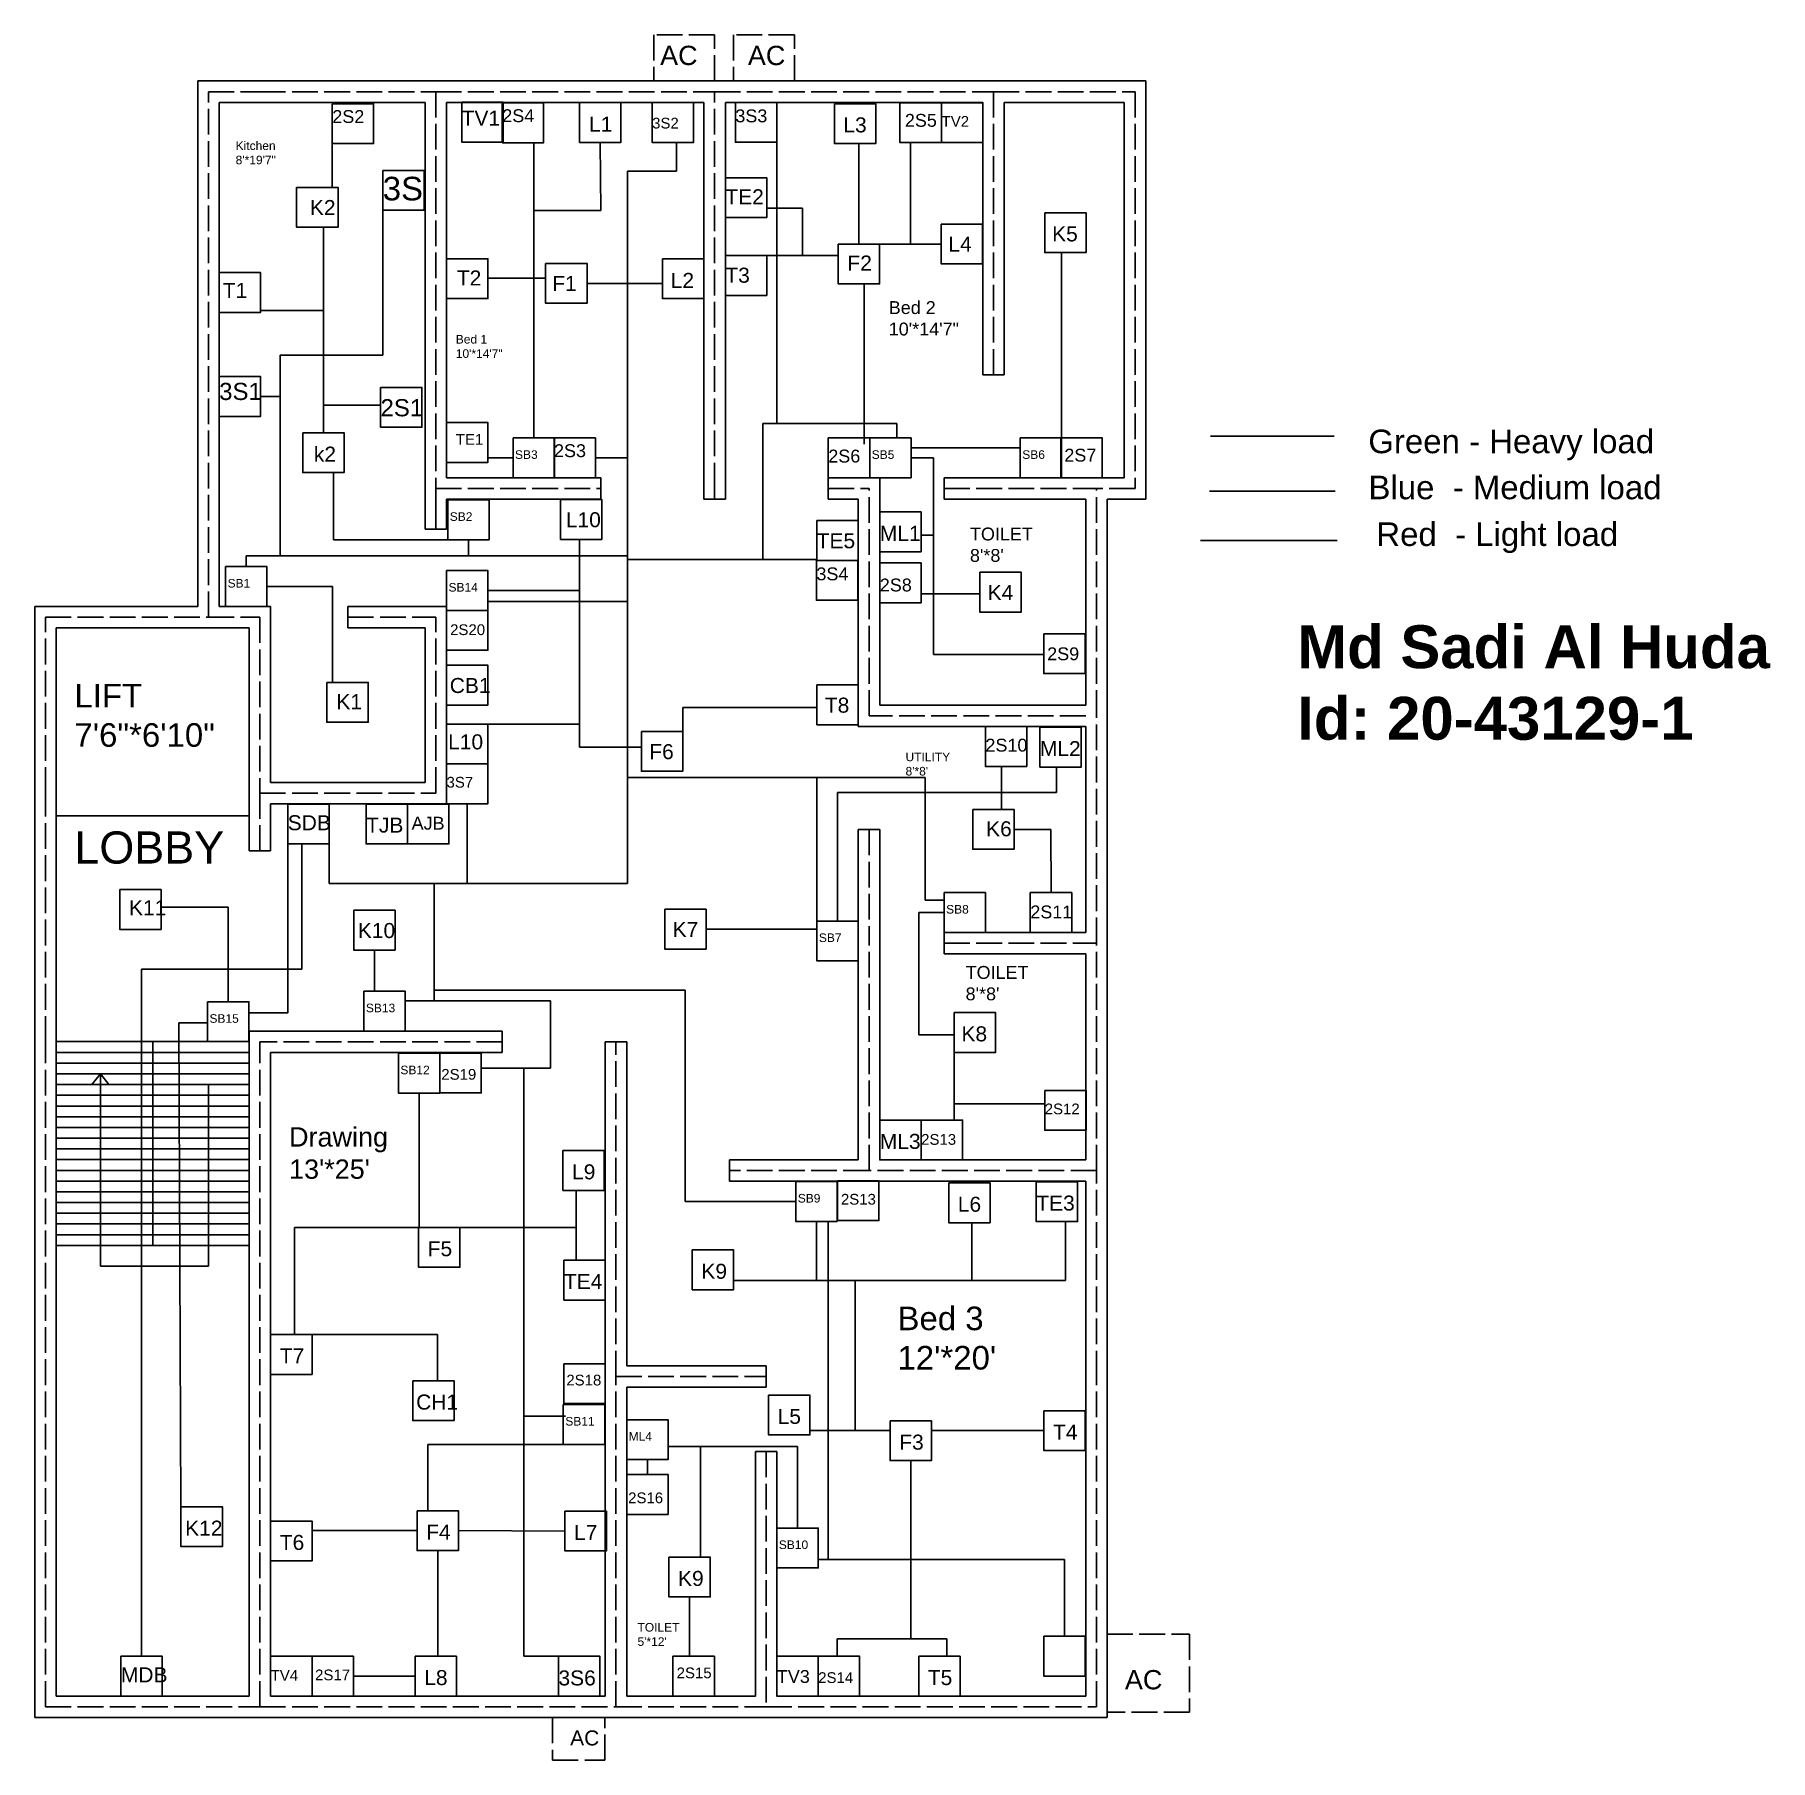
# Model space of a CAD drawing. Header units: inches. Extents: x 247 to 1056, y 209 to 1014.
import ezdxf

# ---------------------------------------------------------------- set-up
doc = ezdxf.new("R2010")
doc.units = ezdxf.units.IN
doc.header["$MEASUREMENT"] = 0
doc.linetypes.add('ACAD_ISO02W100', pattern=[15, 12, -3])
doc.styles.get("Standard").update_dxf_attribs({"font": 'arial.ttf'})

msp = doc.modelspace()

# ---------------------------------------------------------------- linework, layer by layer
at = {"linetype": 'ACAD_ISO02W100'}
for p, q in [((564.29, 1013.97), (535.94, 1013.97)), ((535.94, 1013.97), (535.94, 992.41)), ((564.29, 992.41), (564.29, 1013.97)), ((601.47, 1013.97), (573.12, 1013.97)), ((573.12, 1013.97), (573.12, 992.41)), ((601.47, 992.41), (601.47, 1013.97)), ((328.29, 742.41), (328.29, 987.41)), ((328.29, 987.41), (352.29, 987.41)), ((352.29, 987.41), (434.29, 987.41)), ((434.29, 987.41), (564.29, 987.41)), ((434.29, 987.41), (434.29, 802.41)), ((564.29, 987.41), (694.29, 987.41)), ((564.29, 802.41), (564.29, 987.41)), ((694.29, 987.41), (760.29, 987.41)), ((694.29, 987.41), (694.29, 855.41)), ((760.29, 987.41), (760.29, 802.41)), ((434.29, 802.41), (511.29, 802.41)), ((617.29, 802.41), (636.29, 802.41)), ((636.29, 696.41), (636.29, 802.41)), ((671.29, 802.41), (742.29, 802.41)), ((742.29, 696.41), (742.29, 802.41)), ((760.29, 802.41), (742.29, 802.41)), ((252.29, 660.41), (252.29, 742.41)), ((252.29, 742.41), (328.29, 742.41)), ((328.29, 742.41), (352.29, 742.41)), ((352.29, 742.41), (352.29, 660.41)), ((393.29, 742.41), (434.29, 742.41)), ((434.29, 660.41), (434.29, 742.41)), ((737.29, 696.41), (636.29, 696.41)), ((742.29, 590.41), (742.29, 696.41)), ((252.29, 544.41), (252.29, 660.41)), ((352.29, 660.41), (434.29, 660.41)), ((352.29, 633.41), (352.29, 660.41)), ((636.29, 643.41), (636.29, 590.41)), ((636.29, 484.41), (636.29, 590.41)), ((671.29, 590.41), (742.29, 590.41)), ((742.29, 484.41), (742.29, 590.41)), ((252.29, 234.41), (252.29, 544.41)), ((352.29, 234.41), (352.29, 544.41)), ((465.29, 544.41), (352.29, 544.41)), ((518.29, 388.41), (518.29, 544.41)), ((636.29, 484.41), (571.29, 484.41)), ((742.29, 484.41), (636.29, 484.41)), ((742.29, 388.41), (742.29, 484.41)), ((518.29, 234.41), (518.29, 388.41)), ((518.29, 388.41), (588.29, 388.41)), ((742.29, 234.41), (742.29, 388.41)), ((588.29, 353.41), (588.29, 234.41)), ((747.29, 268.26), (785.7, 268.26)), ((785.7, 268.26), (785.7, 231.93)), ((252.29, 234.41), (352.29, 234.41)), ((352.29, 234.41), (518.29, 234.41)), ((488.71, 229.41), (488.71, 209.47)), ((513.17, 209.47), (513.17, 229.41)), ((518.29, 234.41), (588.29, 234.41)), ((588.29, 234.41), (742.29, 234.41)), ((785.7, 231.93), (747.29, 231.93)), ((488.71, 209.47), (513.17, 209.47))]:
    msp.add_line(p, q, dxfattribs=at)
for p, q in [((323.29, 747.41), (323.29, 992.41)), ((323.29, 992.41), (352.29, 992.41)), ((328.29, 992.41), (352.29, 992.41)), ((352.29, 992.41), (434.29, 992.41)), ((434.29, 992.41), (564.29, 992.41)), ((564.29, 992.41), (694.29, 992.41)), ((694.29, 992.41), (765.29, 992.41)), ((765.29, 992.41), (765.29, 797.41)), ((333.29, 747.41), (333.29, 982.41)), ((333.29, 982.41), (352.29, 982.41)), ((352.29, 982.41), (429.29, 982.41)), ((429.29, 982.41), (429.29, 802.41)), ((439.29, 982.41), (559.29, 982.41)), ((439.29, 982.41), (439.29, 807.41)), ((559.29, 802.41), (559.29, 982.41)), ((569.29, 982.41), (689.29, 982.41)), ((569.29, 802.41), (569.29, 982.41)), ((689.29, 982.41), (689.29, 855.41)), ((699.29, 982.41), (755.29, 982.41)), ((699.29, 982.41), (699.29, 855.41)), ((755.29, 982.41), (755.29, 807.41)), ((419.19, 932.1), (409.54, 932.1)), ((641.18, 916.38), (669.96, 916.38)), ((479.93, 900.44), (458.58, 900.44)), ((381.91, 885.34), (352.58, 885.34)), ((689.29, 855.41), (699.29, 855.41)), ((429.29, 783.41), (429.29, 802.41)), ((434.29, 783.41), (434.29, 802.41)), ((439.29, 807.41), (511.29, 807.41)), ((511.29, 807.41), (511.29, 797.41)), ((559.29, 802.41), (559.29, 797.41)), ((564.29, 802.41), (564.29, 797.41)), ((569.29, 802.41), (569.29, 802.41)), ((569.29, 802.41), (569.29, 797.41)), ((617.29, 807.41), (641.29, 807.41)), ((617.29, 807.41), (617.29, 797.41)), ((641.29, 701.41), (641.29, 807.41)), ((671.29, 807.41), (742.29, 807.41)), ((671.29, 807.41), (742.29, 807.41)), ((671.29, 807.41), (671.29, 797.41)), ((755.29, 807.41), (742.29, 807.41)), ((439.29, 797.41), (511.29, 797.41)), ((439.29, 783.41), (439.29, 797.41)), ((559.29, 797.41), (569.29, 797.41)), ((617.29, 797.41), (631.29, 797.41)), ((631.29, 691.41), (631.29, 797.41)), ((671.29, 797.41), (737.29, 797.41)), ((737.29, 701.41), (737.29, 797.41)), ((747.29, 696.41), (747.29, 797.41)), ((765.29, 797.41), (747.29, 797.41)), ((429.29, 783.41), (439.29, 783.41)), ((501.3, 754.83), (501.3, 778.69)), ((355.57, 765.98), (355.57, 765.98)), ((666.33, 753.35), (687.93, 753.35)), ((247.29, 660.41), (247.29, 747.41)), ((247.29, 747.41), (323.29, 747.41)), ((333.29, 747.41), (357.29, 747.41)), ((357.29, 747.41), (357.29, 665.41)), ((393.29, 747.41), (439.29, 747.41)), ((393.29, 747.41), (393.29, 737.41)), ((439.29, 655.41), (439.29, 747.41)), ((257.29, 660.41), (257.29, 737.41)), ((257.29, 737.41), (328.29, 737.41)), ((328.29, 737.41), (347.29, 737.41)), ((347.29, 737.41), (347.29, 660.41)), ((393.29, 737.41), (429.29, 737.41)), ((429.29, 665.41), (429.29, 737.41)), ((666.33, 724.94), (717.76, 724.94)), ((737.29, 701.41), (641.29, 701.41)), ((747.29, 590.41), (747.29, 696.41)), ((737.29, 691.41), (631.29, 691.41)), ((737.29, 595.41), (737.29, 691.41)), ((698.05, 660.6), (698.05, 672.84)), ((723.73, 660.6), (723.73, 672.51)), ((357.29, 665.41), (429.29, 665.41)), ((247.29, 544.41), (247.29, 660.41)), ((257.29, 544.41), (257.29, 660.41)), ((347.29, 633.41), (347.29, 660.41)), ((257.29, 649.87), (347.29, 649.87)), ((357.29, 655.41), (439.29, 655.41)), ((357.29, 633.41), (357.29, 655.41)), ((631.29, 643.41), (631.29, 590.41)), ((631.29, 643.41), (641.29, 643.41)), ((641.29, 643.41), (641.29, 590.41)), ((347.29, 633.41), (357.29, 633.41)), ((671.29, 595.41), (737.29, 595.41)), ((671.29, 595.41), (671.29, 585.41)), ((631.29, 489.41), (631.29, 590.41)), ((641.29, 489.41), (641.29, 590.41)), ((671.29, 585.41), (737.29, 585.41)), ((737.29, 489.41), (737.29, 585.41)), ((747.29, 484.41), (747.29, 590.41)), ((433.56, 563.54), (420.05, 563.54)), ((314.51, 553.31), (314.51, 553.31)), ((314.51, 553.31), (314.51, 553.31)), ((247.29, 229.41), (247.29, 544.41)), ((347.29, 544.51), (257.29, 544.51)), ((257.29, 239.41), (257.29, 544.41)), ((302.29, 544.51), (302.29, 449.51)), ((347.29, 239.41), (347.29, 549.41)), ((465.29, 549.41), (347.29, 549.41)), ((465.29, 549.41), (465.29, 539.41)), ((513.29, 544.41), (523.29, 544.41)), ((523.29, 488.99), (523.29, 544.41)), ((676.03, 547.65), (676.03, 539.53)), ((347.29, 539.51), (257.29, 539.51)), ((347.29, 534.51), (257.29, 534.51)), ((357.29, 239.41), (357.29, 539.41)), ((465.29, 539.41), (357.29, 539.41)), ((347.29, 529.51), (257.29, 529.51)), ((277.9, 529.51), (273.87, 524.51)), ((277.9, 524.51), (277.9, 529.51)), ((277.9, 529.51), (281.9, 524.51)), ((347.29, 524.51), (257.29, 524.51)), ((347.29, 519.51), (257.29, 519.51)), ((277.9, 439.8), (277.9, 524.51)), ((328.34, 524.51), (328.34, 439.8)), ((347.29, 514.51), (257.29, 514.51)), ((347.29, 509.51), (257.29, 509.51)), ((347.29, 504.51), (257.29, 504.51)), ((347.29, 499.51), (257.29, 499.51)), ((347.29, 494.51), (257.29, 494.51)), ((347.29, 489.51), (257.29, 489.51)), ((523.29, 488.99), (523.29, 478.99)), ((631.29, 489.41), (571.29, 489.41)), ((571.29, 489.41), (571.29, 479.41)), ((737.29, 489.41), (641.29, 489.41)), ((347.29, 484.51), (257.29, 484.51)), ((347.29, 479.51), (257.29, 479.51)), ((523.29, 393.41), (523.29, 478.99)), ((636.29, 479.41), (571.29, 479.41)), ((737.29, 479.41), (631.29, 479.41)), ((737.29, 388.41), (737.29, 479.41)), ((747.29, 388.41), (747.29, 484.41)), ((347.29, 474.51), (257.29, 474.51)), ((347.29, 469.51), (257.29, 469.51)), ((499.68, 457.93), (499.68, 475.19)), ((347.29, 464.51), (257.29, 464.51)), ((347.29, 459.51), (257.29, 459.51)), ((347.29, 454.51), (257.29, 454.51)), ((426.5, 457.93), (368.4, 457.93)), ((727.83, 433.14), (727.83, 460.65)), ((347.29, 449.51), (257.29, 449.51)), ((328.34, 439.8), (277.9, 439.8)), ((523.29, 393.41), (588.29, 393.41)), ((588.29, 393.41), (588.29, 383.41)), ((513.29, 239.41), (513.29, 388.41)), ((523.29, 239.41), (523.29, 383.41)), ((523.29, 383.41), (588.29, 383.41)), ((737.29, 239.41), (737.29, 388.41)), ((747.29, 229.41), (747.29, 388.41)), ((629.87, 363.23), (608.7, 363.23)), ((532.93, 349.69), (532.93, 349.69)), ((583.29, 353.41), (583.29, 239.41)), ((583.29, 353.41), (593.29, 353.41)), ((593.29, 353.41), (593.29, 239.41)), ((557.76, 304.21), (562.27, 304.21)), ((257.29, 239.41), (347.29, 239.41)), ((357.29, 239.41), (513.29, 239.41)), ((357.29, 239.41), (513.29, 239.41)), ((523.29, 239.41), (583.29, 239.41)), ((593.29, 239.41), (737.29, 239.41)), ((247.29, 229.41), (352.29, 229.41)), ((352.29, 229.41), (518.29, 229.41)), ((518.29, 229.41), (588.29, 229.41)), ((588.29, 229.41), (747.29, 229.41))]:
    msp.add_line(p, q)
at = {"color": 1}
for p, q in [((386.03, 963.2), (386.03, 942.76)), ((479.93, 900.44), (479.93, 963.59)), ((511.26, 932.01), (510.97, 963.73)), ((631.53, 916.38), (631.53, 963.24)), ((655.57, 916.38), (655.57, 963.65)), ((479.93, 932.01), (511.26, 932.01)), ((605.23, 933.09), (588.58, 933.09)), ((605.23, 910.98), (605.23, 933.09)), ((381.91, 885.34), (381.91, 924.19)), ((669.96, 916.38), (641.18, 916.38)), ((588.58, 910.98), (621.89, 910.98)), ((726.08, 825.98), (726.08, 912.39)), ((458.58, 900.44), (485.51, 900.44)), ((479.93, 825.98), (479.93, 900.44)), ((504.81, 898.04), (539.93, 898.04)), ((634.08, 823.03), (634.08, 897.81)), ((352.58, 885.34), (381.91, 885.34)), ((381.91, 828.42), (381.91, 885.34)), ((381.91, 841.26), (408.52, 841.26)), ((386.66, 778.52), (386.66, 809.85)), ((470.29, 816.7), (458.58, 816.7)), ((655.87, 816.7), (666.33, 816.7)), ((666.33, 816.7), (666.33, 724.94)), ((439.86, 778.52), (386.66, 778.52)), ((501.3, 778.69), (501.3, 681.84)), ((666.33, 780.58), (660.58, 780.58)), ((666.33, 753.35), (666.33, 780.58)), ((790.88, 778.09), (854.52, 778.09)), ((355.57, 756.7), (386.05, 756.7)), ((386.05, 756.7), (386.05, 711.98)), ((458.58, 754.83), (501.3, 754.83)), ((687.93, 753.35), (660.58, 753.35)), ((660.58, 753.35), (666.33, 753.35)), ((666.33, 724.94), (666.33, 753.35)), ((717.76, 724.94), (666.33, 724.94)), ((549.45, 689.13), (549.45, 700.35)), ((549.45, 700.35), (612, 700.35)), ((458.58, 692.56), (501.3, 692.56)), ((501.3, 681.84), (530.15, 681.84)), ((698.05, 672.84), (698.05, 652.77)), ((723.73, 672.51), (723.73, 660.6)), ((621.6, 600.74), (621.6, 660.6)), ((621.6, 660.6), (723.73, 660.6)), ((723.73, 660.6), (698.05, 660.6)), ((703.93, 643.48), (721.09, 643.48)), ((721.09, 643.48), (721.13, 613.98)), ((337.47, 607.19), (306.24, 607.19)), ((337.47, 563.08), (337.47, 607.19)), ((671.29, 604.7), (659.42, 604.7)), ((659.42, 604.7), (659.42, 547.65)), ((560.33, 596.98), (611.95, 596.98)), ((405.66, 587.17), (405.66, 567.98)), ((327.83, 553.31), (314.51, 553.31)), ((314.51, 553.31), (315.48, 327.64)), ((659.42, 547.65), (676.03, 547.65)), ((676.03, 539.53), (676.03, 507.98)), ((426.5, 520.51), (426.5, 457.93)), ((676.03, 507.98), (676.03, 515.5)), ((676.03, 515.5), (718.19, 515.5)), ((499.68, 475.19), (499.68, 442.62)), ((368.4, 457.93), (499.68, 457.93)), ((368.4, 457.93), (368.4, 407.98)), ((611.77, 460.71), (611.77, 433.14)), ((684.25, 433.14), (684.25, 460.09)), ((727.83, 460.65), (727.83, 433.14)), ((611.77, 433.14), (573.16, 433.14)), ((611.77, 433.14), (727.83, 433.14)), ((629.87, 433.14), (629.87, 363.23)), ((727.83, 433.14), (684.25, 433.14)), ((376.58, 407.98), (435.11, 407.98)), ((435.11, 407.98), (435.11, 386.45)), ((493.75, 356.73), (430.59, 356.73)), ((430.59, 356.73), (430.59, 325.85)), ((608.7, 363.23), (646.11, 363.23)), ((665.4, 363.23), (717.82, 363.23)), ((532.93, 349.69), (532.93, 342.67)), ((602.93, 355.81), (542.58, 355.81)), ((542.58, 355.81), (557.76, 355.81)), ((557.76, 355.81), (557.76, 304.21)), ((602.93, 317.74), (602.93, 355.81)), ((655.76, 349.18), (655.76, 266.17)), ((425.54, 316.56), (376.58, 316.56)), ((444.83, 316.56), (494.51, 316.37)), ((435.18, 307.28), (435.18, 257.98)), ((552.63, 285.64), (552.63, 257.98)), ((655.76, 266.17), (621.41, 266.17)), ((621.41, 266.17), (621.41, 257.98)), ((655.76, 266.17), (672.53, 266.17)), ((672.53, 266.17), (672.53, 257.98)), ((395.87, 248.7), (424.63, 248.7))]:
    msp.add_line(p, q, dxfattribs=at)
at = {"color": 5}
for p, q in [((546.46, 950.32), (546.46, 963.73)), ((593.24, 963.84), (593.24, 832.7)), ((523.62, 816.66), (523.62, 950.32)), ((523.62, 950.32), (546.46, 950.32)), ((409.54, 932.1), (409.54, 864.51)), ((409.54, 864.51), (361.7, 864.51)), ((361.7, 864.51), (361.7, 771.05)), ((352.58, 845.33), (361.7, 845.33)), ((586.75, 769.37), (586.75, 832.7)), ((586.75, 832.7), (649.23, 832.7)), ((649.23, 832.7), (649.23, 825.98)), ((655.87, 821.31), (706.79, 821.31)), ((523.62, 816.66), (508.7, 816.66)), ((523.62, 618.29), (523.62, 816.66)), ((794.97, 801.21), (853.65, 801.21)), ((449.51, 778.52), (449.51, 771.05)), ((345.92, 765.98), (345.92, 771.05)), ((345.92, 771.05), (523.62, 771.05)), ((523.62, 769.37), (611.74, 769.37)), ((458.6, 749.69), (523.63, 749.69)), ((523.62, 667.65), (662.49, 667.65)), ((611.95, 629.28), (611.95, 667.65)), ((662.49, 667.65), (662.49, 610.55)), ((448.93, 655.41), (448.93, 618.29)), ((365.25, 636.7), (365.25, 557.96)), ((384.55, 636.7), (384.55, 618.29)), ((611.95, 600.74), (611.95, 629.28)), ((384.55, 618.29), (523.62, 618.29)), ((433.56, 618.29), (433.56, 563.54)), ((662.49, 610.55), (671.29, 610.55)), ((550.48, 568.58), (433.56, 568.58)), ((550.48, 469.99), (550.48, 568.58)), ((420.05, 563.54), (487.84, 563.54)), ((487.84, 563.54), (487.84, 532.09)), ((365.25, 557.96), (347.12, 557.96)), ((487.84, 532.09), (455.5, 532.09)), ((475.27, 477.51), (475.27, 532.09)), ((475.27, 369.86), (475.27, 477.51)), ((602.12, 469.99), (550.48, 469.99)), ((617.26, 303.08), (617.26, 460.71)), ((475.27, 257.98), (475.27, 369.86)), ((475.27, 369.86), (494.69, 369.86)), ((727.36, 303.08), (612.58, 303.08)), ((612.58, 303.08), (621.93, 303.08)), ((727.36, 267.28), (727.36, 303.08)), ((491.48, 257.98), (475.27, 257.98))]:
    msp.add_line(p, q, dxfattribs=at)
at = {"color": 3}
for p, q in [((795.43, 826.77), (853.18, 826.77)), ((371.76, 578.32), (371.76, 636.7)), ((297.12, 257.98), (297.12, 578.32)), ((297.12, 578.32), (371.76, 578.32))]:
    msp.add_line(p, q, dxfattribs=at)
at = {"linetype": 'Continuous'}
msp.add_line((513.29, 388.41), (513.29, 544.41), dxfattribs=at)
for points in [[(386.03, 981.77), (405.32, 981.77), (405.32, 963.2), (386.03, 963.2)], [(446.35, 982.49), (465.64, 982.49), (465.64, 963.92), (446.35, 963.92)], [(465.29, 982.16), (484.58, 982.16), (484.58, 963.59), (465.29, 963.59)], [(501.32, 982.31), (520.62, 982.31), (520.62, 963.73), (501.32, 963.73)], [(535.15, 982.31), (554.44, 982.31), (554.44, 963.73), (535.15, 963.73)], [(573.95, 982.41), (593.24, 982.41), (593.24, 963.84), (573.95, 963.84)], [(620.15, 981.81), (639.44, 981.81), (639.44, 963.24), (620.15, 963.24)], [(650.71, 982.23), (670, 982.23), (670, 963.65), (650.71, 963.65)], [(670.12, 982.23), (689.41, 982.23), (689.41, 963.65), (670.12, 963.65)], [(409.54, 950.68), (428.83, 950.68), (428.83, 932.1), (409.54, 932.1)], [(569.29, 947.26), (588.58, 947.26), (588.58, 928.69), (569.29, 928.69)], [(369.42, 942.76), (388.71, 942.76), (388.71, 924.19), (369.42, 924.19)], [(718.21, 930.96), (737.5, 930.96), (737.5, 912.39), (718.21, 912.39)], [(669.96, 925.65), (689.25, 925.65), (689.25, 907.07), (669.96, 907.07)], [(621.89, 916.38), (641.18, 916.38), (641.18, 897.81), (621.89, 897.81)], [(439.29, 909.53), (458.58, 909.53), (458.58, 890.96), (439.29, 890.96)], [(485.51, 907.33), (504.81, 907.33), (504.81, 888.75), (485.51, 888.75)], [(539.93, 909.53), (559.22, 909.53), (559.22, 890.96), (539.93, 890.96)], [(569.29, 910.98), (588.58, 910.98), (588.58, 892.41), (569.29, 892.41)], [(333.29, 903.1), (352.58, 903.1), (352.58, 884.53), (333.29, 884.53)], [(333.29, 854.62), (352.58, 854.62), (352.58, 836.04), (333.29, 836.04)], [(408.52, 849.55), (427.81, 849.55), (427.81, 830.98), (408.52, 830.98)], [(372.27, 828.42), (391.56, 828.42), (391.56, 809.85), (372.27, 809.85)], [(439.29, 833.16), (458.58, 833.16), (458.58, 814.59), (439.29, 814.59)], [(470.29, 825.98), (489.58, 825.98), (489.58, 807.41), (470.29, 807.41)], [(489.41, 825.98), (508.7, 825.98), (508.7, 807.41), (489.41, 807.41)], [(617.29, 825.98), (636.58, 825.98), (636.58, 807.41), (617.29, 807.41)], [(636.58, 825.98), (655.87, 825.98), (655.87, 807.41), (636.58, 807.41)], [(706.79, 825.98), (726.08, 825.98), (726.08, 807.41), (706.79, 807.41)], [(725.73, 825.98), (745.02, 825.98), (745.02, 807.41), (725.73, 807.41)], [(439.86, 797.09), (459.15, 797.09), (459.15, 778.52), (439.86, 778.52)], [(492.44, 797.26), (511.73, 797.26), (511.73, 778.69), (492.44, 778.69)], [(611.87, 787.46), (631.16, 787.46), (631.16, 768.89), (611.87, 768.89)], [(641.29, 791.45), (660.58, 791.45), (660.58, 772.88), (641.29, 772.88)], [(611.74, 768.89), (631.04, 768.89), (631.04, 750.31), (611.74, 750.31)], [(336.27, 765.98), (355.57, 765.98), (355.57, 747.41), (336.27, 747.41)], [(439.29, 764.11), (458.58, 764.11), (458.58, 745.54), (439.29, 745.54)], [(641.29, 767.72), (660.58, 767.72), (660.58, 749.14), (641.29, 749.14)], [(687.93, 763.33), (707.23, 763.33), (707.23, 744.75), (687.93, 744.75)], [(439.29, 745.54), (458.58, 745.54), (458.58, 726.97), (439.29, 726.97)], [(717.76, 734.65), (737.05, 734.65), (737.05, 716.08), (717.76, 716.08)], [(439.29, 719.98), (458.58, 719.98), (458.58, 701.41), (439.29, 701.41)], [(383.48, 711.98), (402.77, 711.98), (402.77, 693.41), (383.48, 693.41)], [(612, 710.81), (631.29, 710.81), (631.29, 692.24), (612, 692.24)], [(439.29, 692.56), (458.58, 692.56), (458.58, 673.98), (439.29, 673.98)], [(530.15, 689.13), (549.45, 689.13), (549.45, 670.56), (530.15, 670.56)], [(690.55, 691.41), (709.84, 691.41), (709.84, 672.84), (690.55, 672.84)], [(715.93, 691.08), (735.23, 691.08), (735.23, 672.51), (715.93, 672.51)], [(439.29, 673.98), (458.58, 673.98), (458.58, 655.41), (439.29, 655.41)], [(365.25, 655.27), (384.55, 655.27), (384.55, 636.7), (365.25, 636.7)], [(401.79, 655.3), (421.08, 655.3), (421.08, 636.72), (401.79, 636.72)], [(421.08, 655.3), (440.37, 655.3), (440.37, 636.72), (421.08, 636.72)], [(684.63, 652.77), (703.93, 652.77), (703.93, 634.19), (684.63, 634.19)], [(286.95, 615.43), (306.24, 615.43), (306.24, 596.86), (286.95, 596.86)], [(671.29, 613.98), (690.58, 613.98), (690.58, 595.41), (671.29, 595.41)], [(711.48, 613.98), (730.77, 613.98), (730.77, 595.41), (711.48, 595.41)], [(396.01, 605.75), (415.31, 605.75), (415.31, 587.17), (396.01, 587.17)], [(541.04, 606.26), (560.33, 606.26), (560.33, 587.69), (541.04, 587.69)], [(611.95, 600.74), (631.25, 600.74), (631.25, 582.16), (611.95, 582.16)], [(400.76, 567.98), (420.05, 567.98), (420.05, 549.41), (400.76, 549.41)], [(327.83, 563.08), (347.12, 563.08), (347.12, 544.51), (327.83, 544.51)], [(676.03, 558.1), (695.32, 558.1), (695.32, 539.53), (676.03, 539.53)], [(416.85, 539.09), (436.15, 539.09), (436.15, 520.51), (416.85, 520.51)], [(436.21, 539.22), (455.5, 539.22), (455.5, 520.65), (436.21, 520.65)], [(718.19, 521.75), (737.48, 521.75), (737.48, 503.18), (718.19, 503.18)], [(641.29, 507.98), (660.58, 507.98), (660.58, 489.41), (641.29, 489.41)], [(660.58, 507.98), (679.87, 507.98), (679.87, 489.41), (660.58, 489.41)], [(493.56, 493.76), (512.86, 493.76), (512.86, 475.19), (493.56, 475.19)], [(602.12, 479.28), (621.41, 479.28), (621.41, 460.71), (602.12, 460.71)], [(621.6, 479.63), (640.9, 479.63), (640.9, 461.06), (621.6, 461.06)], [(673.41, 478.67), (692.7, 478.67), (692.7, 460.09), (673.41, 460.09)], [(714.26, 479.23), (733.55, 479.23), (733.55, 460.65), (714.26, 460.65)], [(426.25, 457.93), (445.55, 457.93), (445.55, 439.36), (426.25, 439.36)], [(553.86, 447.4), (573.16, 447.4), (573.16, 428.83), (553.86, 428.83)], [(494.04, 442.62), (513.33, 442.62), (513.33, 424.05), (494.04, 424.05)], [(357.29, 407.98), (376.58, 407.98), (376.58, 389.41), (357.29, 389.41)], [(494.04, 394.32), (513.33, 394.32), (513.33, 375.75), (494.04, 375.75)], [(423.53, 386.45), (442.82, 386.45), (442.82, 367.87), (423.53, 367.87)], [(493.75, 375.3), (513.05, 375.3), (513.05, 356.73), (493.75, 356.73)], [(589.41, 379.77), (608.7, 379.77), (608.7, 361.19), (589.41, 361.19)], [(717.82, 372.45), (737.11, 372.45), (737.11, 353.87), (717.82, 353.87)], [(523.29, 368.26), (542.58, 368.26), (542.58, 349.69), (523.29, 349.69)], [(523.29, 368.26), (542.58, 368.26), (542.58, 349.69), (523.29, 349.69)], [(646.11, 367.76), (665.4, 367.76), (665.4, 349.18), (646.11, 349.18)], [(523.29, 342.67), (542.58, 342.67), (542.58, 324.1), (523.29, 324.1)], [(315.48, 327.64), (334.77, 327.64), (334.77, 309.07), (315.48, 309.07)], [(425.54, 325.85), (444.83, 325.85), (444.83, 307.28), (425.54, 307.28)], [(494.51, 325.66), (513.8, 325.66), (513.8, 307.09), (494.51, 307.09)], [(357.29, 321), (376.58, 321), (376.58, 302.42), (357.29, 302.42)], [(593.29, 317.74), (612.58, 317.74), (612.58, 299.16), (593.29, 299.16)], [(542.98, 304.21), (562.27, 304.21), (562.27, 285.64), (542.98, 285.64)], [(717.71, 267.28), (737, 267.28), (737, 248.71), (717.71, 248.71)], [(287.47, 257.98), (306.76, 257.98), (306.76, 239.41), (287.47, 239.41)], [(357.29, 257.98), (376.58, 257.98), (376.58, 239.41), (357.29, 239.41)], [(376.58, 257.98), (395.87, 257.98), (395.87, 239.41), (376.58, 239.41)], [(424.63, 257.98), (443.92, 257.98), (443.92, 239.41), (424.63, 239.41)], [(491.48, 257.98), (510.78, 257.98), (510.78, 239.41), (491.48, 239.41)], [(544.86, 257.98), (564.16, 257.98), (564.16, 239.41), (544.86, 239.41)], [(593.29, 257.98), (612.58, 257.98), (612.58, 239.41), (593.29, 239.41)], [(612.58, 257.98), (631.87, 257.98), (631.87, 239.41), (612.58, 239.41)], [(659.42, 257.98), (678.71, 257.98), (678.71, 239.41), (659.42, 239.41)]]:
    msp.add_lwpolyline(points, close=True)

# ---------------------------------------------------------------- texts
at = {"attachment_point": 1}
for s, insert, char_height, width in [('AC', (538.88, 1008.82), 9, 16.2039), ('AC', (579.79, 1008.79), 9, 16.2039), ('2S4', (465.29, 979.21), 6, 16.7917), ('3S3', (573.95, 979.12), 6, 16.7917), ('2S2', (386.03, 978.82), 6, 16.7917), ('TV1', (446.35, 978.59), 7, 12.6601), ('L1', (505.75, 975.76), 7, 12.6601), ('3S2', (535.15, 975.24), 5, 16.7917), ('L3', (624.31, 975.43), 7, 12.6601), ('2S5', (652.99, 977.04), 6, 14.0506), ('TV2', (670.12, 976.06), 5, 21.7839), ('Kitchen\\P8\'*19\'7"', (340.97, 964.23), 4, 68.8377), ('3S', (409.54, 947.72), 11, 16.7917), ('TE2', (569.29, 941.91), 7, 12.6601), ('K2', (375.59, 936.89), 7, 12.6601), ('K5', (721.64, 924.6), 7, 12.6601), ('L4', (673.3, 919.87), 7, 12.6601), ('F2', (626.21, 911.03), 7, 12.6601), ('T1', (334.96, 898.22), 7, 12.6601), ('T2', (444.1, 904.06), 7, 12.6601), ('F1', (488.57, 901.52), 7, 12.6601), ('L2', (543.83, 902.93), 7, 12.6601), ('T3', (569.29, 905.35), 7, 19.4957), ('Bed 2\\P10\'*14\'7"', (645.47, 889.75), 6, 89.7051), ('Bed 1\\P10\'*14\'7"', (443.61, 873.98), 4, 65.2625), ('3S1', (333.29, 851.66), 8, 16.7917), ('2S1', (408.52, 844.06), 8, 16.7917), ('TE1', (443.61, 827.81), 5, 12.6601), ('       Green - Heavy load', (839.18, 829.86), 11, 564.7544), ('k2', (377.44, 821.91), 7, 12.6601), ('SB3', (471.22, 820.22), 4, 19.3127), ('2S3', (489.41, 823.03), 6, 16.7917), ('2S6', (617.29, 820.52), 6, 16.7917), ('SB5', (637.52, 820.22), 4, 19.3127), ('SB6', (707.72, 820.22), 4, 19.3127), ('2S7', (727.34, 820.95), 6, 16.7917), ('       Blue  - Medium load', (839.24, 808.4), 11, 478.0463), ('SB2', (440.8, 791.32), 4, 19.3127), ('L10', (494.93, 791.34), 7, 18.1238), ('ML1', (641.29, 785), 7, 19.3127), ('        Red  - Light load', (838.63, 786.6), 11, 286.1829), ('TE5', (611.87, 781.54), 7, 18.1238), ("TOILET\\P8'*8'", (683.33, 784.19), 6, 77.4627), ('3S4', (611.74, 765.6), 6, 16.7917), ('SB1', (337.21, 760.22), 4, 19.3127), ('SB14', (440.22, 758.34), 4, 19.3127), ('2S8', (641.29, 760.41), 6, 16.7917), ('K4', (691.59, 757.4), 7, 18.1238), ('2S20', (440.97, 739.08), 5, 16.7917), ('2S9', (719.34, 728.34), 6, 16.7917), ('CB1', (440.8, 714.06), 7, 18.1238), ('LIFT\\P7\'6"*6\'10"', (265.81, 711.32), 11, 68.8673), ('K1', (387.92, 706.52), 7, 12.6601), ('T8', (615.66, 704.89), 7, 18.1238), ('L10', (440.04, 687.78), 7, 14.0506), ('F6', (533.82, 683.21), 7, 18.1238), ('2S10', (690.55, 685.75), 6, 16.7917), ('ML2', (715.93, 684.63), 7, 19.3127), ("UTILITY\\P8'*8'", (653.3, 679.27), 4, 85.0838), ('3S7', (439.29, 667.96), 5, 16.7917), ('SDB', (365.25, 650.08), 7, 14.0506), ('TJB', (401.79, 648.98), 7, 14.0506), ('AJB', (423.01, 649.37), 6, 18.1238), ('K6', (690.86, 647.25), 7, 18.1238), ('LOBBY', (265.75, 642.53), 15, 97.1089), ('K11', (291.26, 610.47), 7, 12.6601), ('SB8', (672.22, 608.22), 4, 19.3127), ('2S11', (711.48, 607.99), 6, 16.7917), ('K10', (397.94, 599.82), 7, 18.1238), ('K7', (544.7, 600.34), 7, 18.1238), ('SB7', (612.89, 594.97), 4, 19.3127), ("TOILET\\P8'*8'", (681.31, 579.79), 6, 77.4627), ('SB13', (401.69, 562.22), 4, 19.3127), ('SB15', (328.76, 557.31), 4, 19.3127), ('K8', (679.37, 551.65), 7, 19.3127), ('SB12', (417.79, 533.32), 4, 19.3127), ('2S19', (436.85, 531.77), 5, 16.7917), ('2S12', (718.19, 515.66), 5, 16.7917), ("Drawing\\P13'*25'", (365.89, 504.59), 9, 108.974), ('ML3', (641.29, 501.53), 7, 19.3127), ('2S13', (660.58, 501.43), 5, 16.7917), ('L9', (497.82, 487.31), 7, 12.6601), ('SB9', (603.06, 473.51), 4, 19.3127), ('2S13', (623.17, 473.54), 5, 16.7917), ('L6', (677.66, 472.22), 7, 12.6601), ('TE3', (714.26, 472.77), 7, 12.6601), ('F5', (430.51, 451.48), 7, 12.6601), ('K9', (558.12, 440.95), 7, 12.6601), ('TE4', (494.04, 436.17), 7, 12.6601), ("Bed 3\\P12'*20'", (649.54, 420.99), 11, 99.4915), ('T7', (361.55, 401.53), 7, 12.6601), ('2S18', (495.15, 389.22), 5, 16.7917), ('CH1', (425.13, 379.99), 7, 12.6601), ('L5', (593.67, 373.31), 7, 12.6601), ('SB11', (494.69, 369.54), 4, 19.3127), ('T4', (722.08, 365.99), 7, 12.6601), ('ML4', (524.22, 362.49), 4, 19.3127), ('F3', (650.37, 361.3), 7, 12.6601), ('2S16', (523.97, 334.33), 5, 16.7917), ('K12', (317.43, 321.19), 7, 16.7756), ('F4', (429.8, 319.4), 7, 12.6601), ('L7', (498.77, 319.21), 7, 12.6601), ('T6', (361.55, 314.54), 7, 12.6601), ('SB10', (594.22, 311.97), 4, 19.3127), ('K9', (547.24, 297.76), 7, 12.6601), ("TOILET\\P5'*12'", (528.34, 273.48), 4, 41.7517), ('MDB', (287.47, 252.79), 7, 14.0506), ('TV4', (357.29, 251.53), 5, 21.4719), ('2S17', (378.01, 251.78), 5, 16.7917), ('L8', (428.89, 251.53), 7, 12.6601), ('3S6', (491.48, 251.37), 7, 12.6601), ('2S15', (546.58, 252.73), 5, 16.7917), ('TV3', (593.29, 251.53), 6, 20.9085), ('T5', (663.68, 251.53), 7, 12.6601), ('AC', (755.58, 251.54), 9, 12.6601), ('2S14', (612.58, 250.53), 5, 16.7917), ('AC', (496.93, 223.4), 7, 12.6601)]:
    msp.add_mtext(s, dxfattribs=dict(at, insert=insert, char_height=char_height, width=width))
at = {"insert": (835.9, 738.62), "char_height": 20, "attachment_point": 1}
msp.add_mtext_dynamic_manual_height_columns('{\\fArial|b1|i0|c0|p34;\\C3;Md Sadi Al Huda\\PId: 20-43129-1}', width=264.1951, gutter_width=1, heights=[0], dxfattribs=at)

doc.saveas('drawing.dxf')
